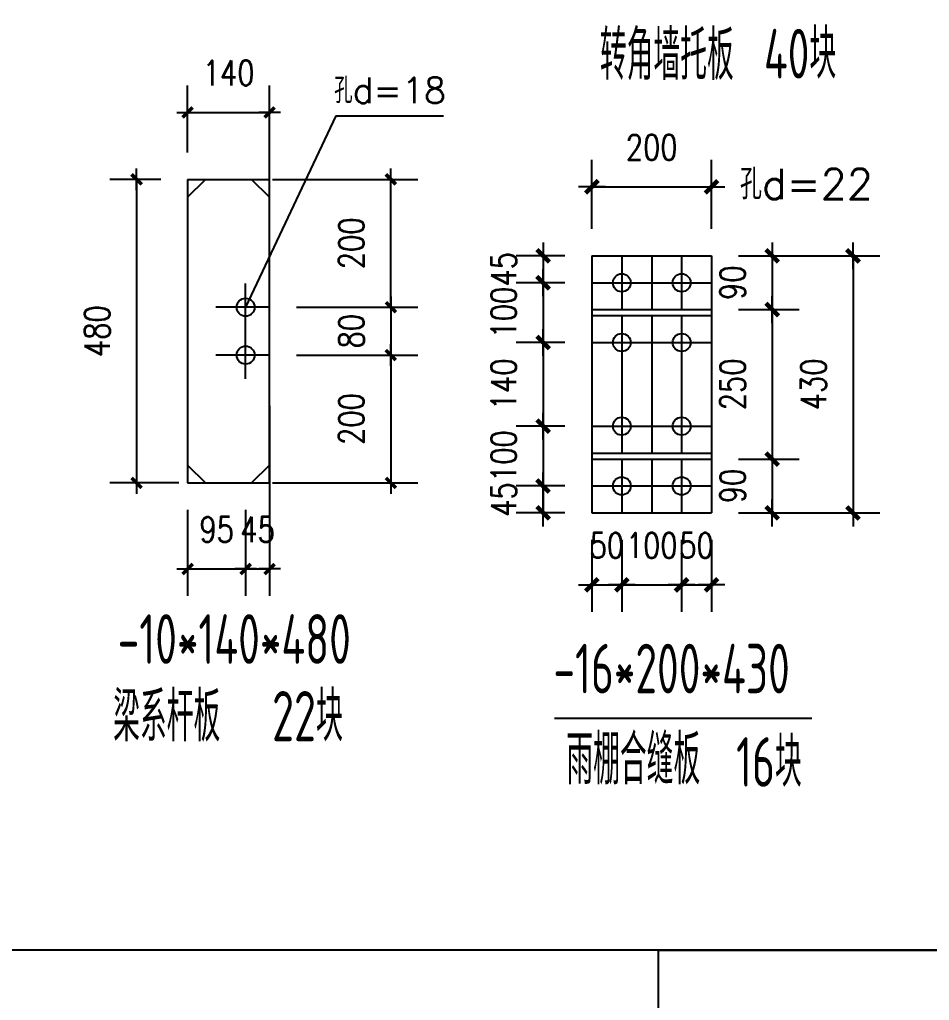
# Model space of a CAD drawing. Header units: millimetres. Extents: x 2451220 to 4527627, y -5186613 to -1639140.
# Drawn here: x 2464344 to 2467387, y -1697136 to -1693855 of the extents above; entities that cross this region are included whole.
import ezdxf

# ---------------------------------------------------------------- set-up
doc = ezdxf.new("R2010")
doc.units = ezdxf.units.MM
doc.header["$LTSCALE"] = 1000
doc.header["$PDMODE"] = 34
doc.linetypes.add('CENTER', pattern=[50.8, 31.75, -6.35, 6.35, -6.35])
doc.layers.add('轴线层', color=1, linetype='CENTER', lineweight=15)
doc.layers.add('钢架', color=7, linetype='Continuous', lineweight=25)
doc.styles.add('DIM_FONT', font='simplex.shx', dxfattribs={"width": 0.8, "bigfont": 'hztxt.shx'})
doc.styles.add('hz', font='gbenor.shx', dxfattribs={"width": 0.75, "height": 100, "bigfont": 'gbcbig.shx'})
doc.styles.get("Standard").update_dxf_attribs({"font": 'txt', "bigfont": 'gbcbig.shx'})
doc.dimstyles.new('WGH(2)', dxfattribs={"dimscale": 1.2, "dimtxt": 100, "dimasz": 0.5, "dimexe": 75, "dimexo": 75, "dimgap": 75, "dimtad": 1, "dimdec": 0, "dimlfac": 0.5, "dimzin": 0, "dimdsep": 46, "dimtxsty": 'DIM_FONT', "dimblk1": '_DIMX', "dimblk2": '_DIMX', "dimsah": 1, "dimcen": 0.09, "dimclrd": 3, "dimclre": 3, "dimclrt": 7, "dimadec": 0, "dimazin": 0, "dimtfac": 1, "dimtdec": 0, "dimtix": 1, "dimtmove": 2, "dimatfit": 3, "dimldrblk": '_DIMX', "dimfxl": 1, "dimtolj": 1, "dimtzin": 0, "dimarcsym": 0})

# ---------------------------------------------------------------- blocks, each defined once
blk = doc.blocks.new('_DIMX')
blk.add_line((-150, 0), (150, 0))
at = {"const_width": 50}
blk.add_lwpolyline([(-70, -70), (70, 70)], dxfattribs=at)
blk = doc.blocks.new('*D182')
at = {"color": 3, "lineweight": -2}
for p, q in [((2464815.7, -1694389.1), (2464644.9, -1694389.1)), ((2464734.9, -1694389.3), (2464734.9, -1695404.5)), ((2464875.7, -1695404.7), (2464644.9, -1695404.7))]:
    blk.add_line(p, q, dxfattribs=at)
at = {"layer": 'Defpoints', "color": 0}
for p in [(2464905.7, -1694389.1), (2464734.9, -1695404.7), (2464965.7, -1695404.7)]:
    blk.add_point(p, dxfattribs=at)
at = {"color": 3, "lineweight": -2, "xscale": 0.24, "yscale": 0.24, "zscale": 0.24}
for p, rotation in [((2464734.9, -1694389.1), 90), ((2464734.9, -1695404.7), 270)]:
    blk.add_blockref('_DIMX', p, dxfattribs=dict(at, rotation=rotation))
at = {"color": 7, "insert": (2464602.9, -1694896.9), "char_height": 84, "attachment_point": 5, "rotation": 90, "style": 'DIM_FONT'}
blk.add_mtext('\\A1;480', dxfattribs=at)
blk = doc.blocks.new('*D183')
at = {"color": 3, "lineweight": -2}
for p, q in [((2464905.7, -1695494.7), (2464905.7, -1695782.5)), ((2465099.7, -1695494.7), (2465099.7, -1695782.5)), ((2464905.4, -1695692.5), (2464905.2, -1695692.5)), ((2464905.7, -1695692.5), (2465099.7, -1695692.5)), ((2465099.9, -1695692.5), (2465100.1, -1695692.5))]:
    blk.add_line(p, q, dxfattribs=at)
at = {"layer": 'Defpoints', "color": 0}
for p in [(2464905.7, -1695404.7), (2465099.7, -1695404.7), (2465099.7, -1695692.5)]:
    blk.add_point(p, dxfattribs=at)
at = {"color": 3, "lineweight": -2, "xscale": 0.24, "yscale": 0.24, "zscale": 0.24}
blk.add_blockref('_DIMX', (2464905.7, -1695692.5), dxfattribs=at)
at = {"color": 3, "lineweight": -2, "xscale": 0.24, "yscale": 0.24, "zscale": 0.24, "rotation": 180}
blk.add_blockref('_DIMX', (2465099.7, -1695692.5), dxfattribs=at)
at = {"color": 7, "insert": (2465002.7, -1695560.5), "char_height": 84, "attachment_point": 5, "style": 'DIM_FONT'}
blk.add_mtext('\\A1;95', dxfattribs=at)
blk = doc.blocks.new('*D1397')
at = {"color": 3, "lineweight": -2}
for p, q in [((2465269.7, -1694816.9), (2465675.4, -1694816.9)), ((2465585.4, -1694816.7), (2465585.4, -1694816.4)), ((2465585.4, -1694816.9), (2465585.4, -1694976.9)), ((2465269.7, -1694976.9), (2465675.4, -1694976.9)), ((2465585.4, -1694977.1), (2465585.4, -1694977.4))]:
    blk.add_line(p, q, dxfattribs=at)
at = {"layer": 'Defpoints', "color": 0}
for p in [(2465179.7, -1694816.9), (2465179.7, -1694976.9), (2465585.4, -1694976.9)]:
    blk.add_point(p, dxfattribs=at)
at = {"color": 3, "lineweight": -2, "xscale": 0.24, "yscale": 0.24, "zscale": 0.24}
for p, rotation in [((2465585.4, -1694816.9), 270), ((2465585.4, -1694976.9), 90)]:
    blk.add_blockref('_DIMX', p, dxfattribs=dict(at, rotation=rotation))
at = {"color": 7, "insert": (2465453.4, -1694896.9), "char_height": 84, "attachment_point": 5, "rotation": 90, "style": 'DIM_FONT'}
blk.add_mtext('\\A1;80', dxfattribs=at)
blk = doc.blocks.new('*D184')
at = {"color": 3, "lineweight": -2}
for p, q in [((2465459.7, -1694976.9), (2465675.4, -1694976.9)), ((2465585.4, -1694977.1), (2465585.4, -1695404.5)), ((2465189.7, -1695404.7), (2465675.4, -1695404.7))]:
    blk.add_line(p, q, dxfattribs=at)
at = {"layer": 'Defpoints', "color": 0}
for p in [(2465369.7, -1694976.9), (2465099.7, -1695404.7), (2465585.4, -1695404.7)]:
    blk.add_point(p, dxfattribs=at)
at = {"color": 3, "lineweight": -2, "xscale": 0.24, "yscale": 0.24, "zscale": 0.24}
for p, rotation in [((2465585.4, -1694976.9), 90), ((2465585.4, -1695404.7), 270)]:
    blk.add_blockref('_DIMX', p, dxfattribs=dict(at, rotation=rotation))
at = {"color": 7, "insert": (2465453.4, -1695190.8), "char_height": 84, "attachment_point": 5, "rotation": 90, "style": 'DIM_FONT'}
blk.add_mtext('\\A1;200', dxfattribs=at)
blk = doc.blocks.new('*D185')
at = {"color": 3, "lineweight": -2}
for p, q in [((2464905.7, -1694299.1), (2464905.7, -1694074.9)), ((2465179.7, -1694619.1), (2465179.7, -1694074.9)), ((2464905.4, -1694164.9), (2464905.2, -1694164.9)), ((2464905.7, -1694164.9), (2465179.7, -1694164.9)), ((2465179.9, -1694164.9), (2465180.1, -1694164.9))]:
    blk.add_line(p, q, dxfattribs=at)
at = {"layer": 'Defpoints', "color": 0}
for p in [(2465179.7, -1694164.9), (2464905.7, -1694389.1), (2465179.7, -1694709.1)]:
    blk.add_point(p, dxfattribs=at)
at = {"color": 3, "lineweight": -2, "xscale": 0.24, "yscale": 0.24, "zscale": 0.24}
blk.add_blockref('_DIMX', (2464905.7, -1694164.9), dxfattribs=at)
at = {"color": 3, "lineweight": -2, "xscale": 0.24, "yscale": 0.24, "zscale": 0.24, "rotation": 180}
blk.add_blockref('_DIMX', (2465179.7, -1694164.9), dxfattribs=at)
at = {"color": 7, "insert": (2465042.7, -1694032.9), "char_height": 84, "attachment_point": 5, "style": 'DIM_FONT'}
blk.add_mtext('\\A1;140', dxfattribs=at)
blk = doc.blocks.new('*D186')
at = {"color": 3, "lineweight": -2}
for p, q in [((2465189.7, -1694389.1), (2465675.4, -1694389.1)), ((2465585.4, -1694816.7), (2465585.4, -1694389.3)), ((2465459.7, -1694816.9), (2465675.4, -1694816.9))]:
    blk.add_line(p, q, dxfattribs=at)
at = {"layer": 'Defpoints', "color": 0}
for p in [(2465099.7, -1694389.1), (2465585.4, -1694389.1), (2465369.7, -1694816.9)]:
    blk.add_point(p, dxfattribs=at)
at = {"color": 3, "lineweight": -2, "xscale": 0.24, "yscale": 0.24, "zscale": 0.24}
for p, rotation in [((2465585.4, -1694389.1), 90), ((2465585.4, -1694816.9), 270)]:
    blk.add_blockref('_DIMX', p, dxfattribs=dict(at, rotation=rotation))
at = {"color": 7, "insert": (2465453.4, -1694603), "char_height": 84, "attachment_point": 5, "rotation": 90, "style": 'DIM_FONT'}
blk.add_mtext('\\A1;200', dxfattribs=at)
blk = doc.blocks.new('*D187')
at = {"color": 3, "lineweight": -2}
for p, q in [((2465179.7, -1695146.9), (2465179.7, -1695782.5)), ((2465099.7, -1695494.7), (2465099.7, -1695782.5)), ((2465099.4, -1695692.5), (2465099.2, -1695692.5)), ((2465099.7, -1695692.5), (2465179.7, -1695692.5)), ((2465179.9, -1695692.5), (2465180.1, -1695692.5))]:
    blk.add_line(p, q, dxfattribs=at)
at = {"layer": 'Defpoints', "color": 0}
for p in [(2465179.7, -1695056.9), (2465099.7, -1695404.7), (2465179.7, -1695692.5)]:
    blk.add_point(p, dxfattribs=at)
at = {"color": 3, "lineweight": -2, "xscale": 0.24, "yscale": 0.24, "zscale": 0.24}
blk.add_blockref('_DIMX', (2465099.7, -1695692.5), dxfattribs=at)
at = {"color": 3, "lineweight": -2, "xscale": 0.24, "yscale": 0.24, "zscale": 0.24, "rotation": 180}
blk.add_blockref('_DIMX', (2465179.7, -1695692.5), dxfattribs=at)
at = {"color": 7, "insert": (2465139.7, -1695560.5), "char_height": 84, "attachment_point": 5, "style": 'DIM_FONT'}
blk.add_mtext('\\A1;45', dxfattribs=at)
blk = doc.blocks.new('*D1398')
at = {"color": 3, "lineweight": -2}
for p, q in [((2466167.8, -1694644.9), (2466004.6, -1694644.9)), ((2466094.6, -1694644.6), (2466094.6, -1694644.3)), ((2466094.6, -1694644.9), (2466094.6, -1694734.9)), ((2466167.8, -1694734.9), (2466004.6, -1694734.9)), ((2466094.6, -1694735.2), (2466094.6, -1694735.5))]:
    blk.add_line(p, q, dxfattribs=at)
at = {"layer": 'Defpoints', "color": 0}
for p in [(2466257.8, -1694644.9), (2466094.6, -1694734.9), (2466257.8, -1694734.9)]:
    blk.add_point(p, dxfattribs=at)
at = {"color": 3, "lineweight": -2, "xscale": 0.3, "yscale": 0.3, "zscale": 0.3}
for p, rotation in [((2466094.6, -1694644.9), 270), ((2466094.6, -1694734.9), 90)]:
    blk.add_blockref('_DIMX', p, dxfattribs=dict(at, rotation=rotation))
at = {"color": 7, "insert": (2465962.6, -1694689.9), "char_height": 84, "attachment_point": 5, "rotation": 90, "style": 'DIM_FONT'}
blk.add_mtext('\\A1;45', dxfattribs=at)
blk = doc.blocks.new('*D1399')
at = {"color": 3, "lineweight": -2}
for p, q in [((2466167.8, -1694734.9), (2466004.6, -1694734.9)), ((2466094.6, -1694734.6), (2466094.6, -1694734.3)), ((2466094.6, -1694734.9), (2466094.6, -1694934.9)), ((2466167.8, -1694934.9), (2466004.6, -1694934.9)), ((2466094.6, -1694935.2), (2466094.6, -1694935.5))]:
    blk.add_line(p, q, dxfattribs=at)
at = {"layer": 'Defpoints', "color": 0}
for p in [(2466257.8, -1694734.9), (2466094.6, -1694934.9), (2466257.8, -1694934.9)]:
    blk.add_point(p, dxfattribs=at)
at = {"color": 3, "lineweight": -2, "xscale": 0.3, "yscale": 0.3, "zscale": 0.3}
for p, rotation in [((2466094.6, -1694734.9), 270), ((2466094.6, -1694934.9), 90)]:
    blk.add_blockref('_DIMX', p, dxfattribs=dict(at, rotation=rotation))
at = {"color": 7, "insert": (2465962.6, -1694834.9), "char_height": 84, "attachment_point": 5, "rotation": 90, "style": 'DIM_FONT'}
blk.add_mtext('\\A1;100', dxfattribs=at)
blk = doc.blocks.new('*D1400')
at = {"color": 3, "lineweight": -2}
for p, q in [((2466094.6, -1694934.6), (2466094.6, -1694934.3)), ((2466167.8, -1694934.9), (2466004.6, -1694934.9)), ((2466094.6, -1694934.9), (2466094.6, -1695214.9)), ((2466167.8, -1695214.9), (2466004.6, -1695214.9)), ((2466094.6, -1695215.2), (2466094.6, -1695215.5))]:
    blk.add_line(p, q, dxfattribs=at)
at = {"layer": 'Defpoints', "color": 0}
for p in [(2466257.8, -1694934.9), (2466094.6, -1695214.9), (2466257.8, -1695214.9)]:
    blk.add_point(p, dxfattribs=at)
at = {"color": 3, "lineweight": -2, "xscale": 0.3, "yscale": 0.3, "zscale": 0.3}
for p, rotation in [((2466094.6, -1694934.9), 270), ((2466094.6, -1695214.9), 90)]:
    blk.add_blockref('_DIMX', p, dxfattribs=dict(at, rotation=rotation))
at = {"color": 7, "insert": (2465962.6, -1695074.9), "char_height": 84, "attachment_point": 5, "rotation": 90, "style": 'DIM_FONT'}
blk.add_mtext('\\A1;140', dxfattribs=at)
blk = doc.blocks.new('*D1401')
at = {"color": 3, "lineweight": -2}
for p, q in [((2466167.8, -1695214.9), (2466004.6, -1695214.9)), ((2466094.6, -1695214.6), (2466094.6, -1695214.3)), ((2466094.6, -1695214.9), (2466094.6, -1695414.9)), ((2466167.8, -1695414.9), (2466004.6, -1695414.9)), ((2466094.6, -1695415.2), (2466094.6, -1695415.5))]:
    blk.add_line(p, q, dxfattribs=at)
at = {"layer": 'Defpoints', "color": 0}
for p in [(2466257.8, -1695214.9), (2466094.6, -1695414.9), (2466257.8, -1695414.9)]:
    blk.add_point(p, dxfattribs=at)
at = {"color": 3, "lineweight": -2, "xscale": 0.3, "yscale": 0.3, "zscale": 0.3}
for p, rotation in [((2466094.6, -1695214.9), 270), ((2466094.6, -1695414.9), 90)]:
    blk.add_blockref('_DIMX', p, dxfattribs=dict(at, rotation=rotation))
at = {"color": 7, "insert": (2465962.6, -1695314.9), "char_height": 84, "attachment_point": 5, "rotation": 90, "style": 'DIM_FONT'}
blk.add_mtext('\\A1;100', dxfattribs=at)
blk = doc.blocks.new('*D1402')
at = {"color": 3, "lineweight": -2}
for p, q in [((2466167.8, -1695414.9), (2466004.6, -1695414.9)), ((2466094.6, -1695414.6), (2466094.6, -1695414.3)), ((2466094.6, -1695414.9), (2466094.6, -1695504.9)), ((2466167.8, -1695504.9), (2466004.6, -1695504.9)), ((2466094.6, -1695505.2), (2466094.6, -1695505.5))]:
    blk.add_line(p, q, dxfattribs=at)
at = {"layer": 'Defpoints', "color": 0}
for p in [(2466257.8, -1695414.9), (2466094.6, -1695504.9), (2466257.8, -1695504.9)]:
    blk.add_point(p, dxfattribs=at)
at = {"color": 3, "lineweight": -2, "xscale": 0.3, "yscale": 0.3, "zscale": 0.3}
for p, rotation in [((2466094.6, -1695414.9), 270), ((2466094.6, -1695504.9), 90)]:
    blk.add_blockref('_DIMX', p, dxfattribs=dict(at, rotation=rotation))
at = {"color": 7, "insert": (2465962.6, -1695459.9), "char_height": 84, "attachment_point": 5, "rotation": 90, "style": 'DIM_FONT'}
blk.add_mtext('\\A1;45', dxfattribs=at)
blk = doc.blocks.new('*D1403')
at = {"color": 3, "lineweight": -2}
for p, q in [((2466747.8, -1694644.9), (2466950.7, -1694644.9)), ((2466860.7, -1694644.6), (2466860.7, -1694644.3)), ((2466860.7, -1694644.9), (2466860.7, -1694824.9)), ((2466747.8, -1694824.9), (2466950.7, -1694824.9)), ((2466860.7, -1694825.2), (2466860.7, -1694825.5))]:
    blk.add_line(p, q, dxfattribs=at)
at = {"layer": 'Defpoints', "color": 0}
for p in [(2466657.8, -1694644.9), (2466657.8, -1694824.9), (2466860.7, -1694824.9)]:
    blk.add_point(p, dxfattribs=at)
at = {"color": 3, "lineweight": -2, "xscale": 0.3, "yscale": 0.3, "zscale": 0.3}
for p, rotation in [((2466860.7, -1694644.9), 270), ((2466860.7, -1694824.9), 90)]:
    blk.add_blockref('_DIMX', p, dxfattribs=dict(at, rotation=rotation))
at = {"color": 7, "insert": (2466728.7, -1694734.9), "char_height": 84, "attachment_point": 5, "rotation": 90, "style": 'DIM_FONT'}
blk.add_mtext('\\A1;90', dxfattribs=at)
blk = doc.blocks.new('*D1404')
at = {"color": 3, "lineweight": -2}
for p, q in [((2466747.8, -1694824.9), (2466950.7, -1694824.9)), ((2466860.7, -1694825.2), (2466860.7, -1695324.6)), ((2466747.8, -1695324.9), (2466950.7, -1695324.9))]:
    blk.add_line(p, q, dxfattribs=at)
at = {"layer": 'Defpoints', "color": 0}
for p in [(2466657.8, -1694824.9), (2466657.8, -1695324.9), (2466860.7, -1695324.9)]:
    blk.add_point(p, dxfattribs=at)
at = {"color": 3, "lineweight": -2, "xscale": 0.3, "yscale": 0.3, "zscale": 0.3}
for p, rotation in [((2466860.7, -1694824.9), 90), ((2466860.7, -1695324.9), 270)]:
    blk.add_blockref('_DIMX', p, dxfattribs=dict(at, rotation=rotation))
at = {"color": 7, "insert": (2466728.7, -1695074.9), "char_height": 84, "attachment_point": 5, "rotation": 90, "style": 'DIM_FONT'}
blk.add_mtext('\\A1;250', dxfattribs=at)
blk = doc.blocks.new('*D1405')
at = {"color": 3, "lineweight": -2}
for p, q in [((2466747.8, -1695324.9), (2466950.7, -1695324.9)), ((2466860.7, -1695324.6), (2466860.7, -1695324.3)), ((2466860.7, -1695324.9), (2466860.7, -1695504.9)), ((2466747.8, -1695504.9), (2466950.7, -1695504.9)), ((2466860.7, -1695505.2), (2466860.7, -1695505.5))]:
    blk.add_line(p, q, dxfattribs=at)
at = {"layer": 'Defpoints', "color": 0}
for p in [(2466657.8, -1695324.9), (2466657.8, -1695504.9), (2466860.7, -1695504.9)]:
    blk.add_point(p, dxfattribs=at)
at = {"color": 3, "lineweight": -2, "xscale": 0.3, "yscale": 0.3, "zscale": 0.3}
for p, rotation in [((2466860.7, -1695324.9), 270), ((2466860.7, -1695504.9), 90)]:
    blk.add_blockref('_DIMX', p, dxfattribs=dict(at, rotation=rotation))
at = {"color": 7, "insert": (2466728.7, -1695414.9), "char_height": 84, "attachment_point": 5, "rotation": 90, "style": 'DIM_FONT'}
blk.add_mtext('\\A1;90', dxfattribs=at)
blk = doc.blocks.new('*D1406')
at = {"color": 3, "lineweight": -2}
for p, q in [((2466257.8, -1694554.9), (2466257.8, -1694323.8)), ((2466657.8, -1694554.9), (2466657.8, -1694323.8)), ((2466258.1, -1694413.8), (2466657.5, -1694413.8))]:
    blk.add_line(p, q, dxfattribs=at)
at = {"layer": 'Defpoints', "color": 0}
for p in [(2466657.8, -1694413.8), (2466257.8, -1694644.9), (2466657.8, -1694644.9)]:
    blk.add_point(p, dxfattribs=at)
at = {"color": 3, "lineweight": -2, "xscale": 0.3, "yscale": 0.3, "zscale": 0.3, "rotation": 180}
blk.add_blockref('_DIMX', (2466257.8, -1694413.8), dxfattribs=at)
at = {"color": 3, "lineweight": -2, "xscale": 0.3, "yscale": 0.3, "zscale": 0.3}
blk.add_blockref('_DIMX', (2466657.8, -1694413.8), dxfattribs=at)
at = {"color": 7, "insert": (2466457.8, -1694281.8), "char_height": 84, "attachment_point": 5, "style": 'DIM_FONT'}
blk.add_mtext('\\A1;200', dxfattribs=at)
blk = doc.blocks.new('*D1407')
at = {"color": 3, "lineweight": -2}
for p, q in [((2466257.8, -1695594.9), (2466257.8, -1695835.8)), ((2466357.8, -1695594.9), (2466357.8, -1695835.8)), ((2466257.5, -1695745.8), (2466257.2, -1695745.8)), ((2466257.8, -1695745.8), (2466357.8, -1695745.8)), ((2466358.1, -1695745.8), (2466358.4, -1695745.8))]:
    blk.add_line(p, q, dxfattribs=at)
at = {"layer": 'Defpoints', "color": 0}
for p in [(2466257.8, -1695504.9), (2466357.8, -1695504.9), (2466357.8, -1695745.8)]:
    blk.add_point(p, dxfattribs=at)
at = {"color": 3, "lineweight": -2, "xscale": 0.3, "yscale": 0.3, "zscale": 0.3}
blk.add_blockref('_DIMX', (2466257.8, -1695745.8), dxfattribs=at)
at = {"color": 3, "lineweight": -2, "xscale": 0.3, "yscale": 0.3, "zscale": 0.3, "rotation": 180}
blk.add_blockref('_DIMX', (2466357.8, -1695745.8), dxfattribs=at)
at = {"color": 7, "insert": (2466307.8, -1695613.8), "char_height": 84, "attachment_point": 5, "style": 'DIM_FONT'}
blk.add_mtext('\\A1;50', dxfattribs=at)
blk = doc.blocks.new('*D1408')
at = {"color": 3, "lineweight": -2}
for p, q in [((2466357.8, -1695594.9), (2466357.8, -1695835.8)), ((2466557.8, -1695594.9), (2466557.8, -1695835.8)), ((2466357.5, -1695745.8), (2466357.2, -1695745.8)), ((2466357.8, -1695745.8), (2466557.8, -1695745.8)), ((2466558.1, -1695745.8), (2466558.4, -1695745.8))]:
    blk.add_line(p, q, dxfattribs=at)
at = {"layer": 'Defpoints', "color": 0}
for p in [(2466357.8, -1695504.9), (2466557.8, -1695504.9), (2466557.8, -1695745.8)]:
    blk.add_point(p, dxfattribs=at)
at = {"color": 3, "lineweight": -2, "xscale": 0.3, "yscale": 0.3, "zscale": 0.3}
blk.add_blockref('_DIMX', (2466357.8, -1695745.8), dxfattribs=at)
at = {"color": 3, "lineweight": -2, "xscale": 0.3, "yscale": 0.3, "zscale": 0.3, "rotation": 180}
blk.add_blockref('_DIMX', (2466557.8, -1695745.8), dxfattribs=at)
at = {"color": 7, "insert": (2466457.8, -1695613.8), "char_height": 84, "attachment_point": 5, "style": 'DIM_FONT'}
blk.add_mtext('\\A1;100', dxfattribs=at)
blk = doc.blocks.new('*D1409')
at = {"color": 3, "lineweight": -2}
for p, q in [((2466557.8, -1695594.9), (2466557.8, -1695835.8)), ((2466657.8, -1695594.9), (2466657.8, -1695835.8)), ((2466557.5, -1695745.8), (2466557.2, -1695745.8)), ((2466557.8, -1695745.8), (2466657.8, -1695745.8)), ((2466658.1, -1695745.8), (2466658.4, -1695745.8))]:
    blk.add_line(p, q, dxfattribs=at)
at = {"layer": 'Defpoints', "color": 0}
for p in [(2466557.8, -1695504.9), (2466657.8, -1695504.9), (2466657.8, -1695745.8)]:
    blk.add_point(p, dxfattribs=at)
at = {"color": 3, "lineweight": -2, "xscale": 0.3, "yscale": 0.3, "zscale": 0.3}
blk.add_blockref('_DIMX', (2466557.8, -1695745.8), dxfattribs=at)
at = {"color": 3, "lineweight": -2, "xscale": 0.3, "yscale": 0.3, "zscale": 0.3, "rotation": 180}
blk.add_blockref('_DIMX', (2466657.8, -1695745.8), dxfattribs=at)
at = {"color": 7, "insert": (2466607.8, -1695613.8), "char_height": 84, "attachment_point": 5, "style": 'DIM_FONT'}
blk.add_mtext('\\A1;50', dxfattribs=at)
blk = doc.blocks.new('*D1410')
at = {"color": 3, "lineweight": -2}
for p, q in [((2466747.8, -1694644.9), (2467221.1, -1694644.9)), ((2467131.1, -1694645.2), (2467131.1, -1695504.6)), ((2466747.8, -1695504.9), (2467221.1, -1695504.9))]:
    blk.add_line(p, q, dxfattribs=at)
at = {"layer": 'Defpoints', "color": 0}
for p in [(2466657.8, -1694644.9), (2466657.8, -1695504.9), (2467131.1, -1695504.9)]:
    blk.add_point(p, dxfattribs=at)
at = {"color": 3, "lineweight": -2, "xscale": 0.3, "yscale": 0.3, "zscale": 0.3}
for p, rotation in [((2467131.1, -1694644.9), 90), ((2467131.1, -1695504.9), 270)]:
    blk.add_blockref('_DIMX', p, dxfattribs=dict(at, rotation=rotation))
at = {"color": 7, "insert": (2466999.1, -1695074.9), "char_height": 84, "attachment_point": 5, "rotation": 90, "style": 'DIM_FONT'}
blk.add_mtext('\\A1;430', dxfattribs=at)

msp = doc.modelspace()

# ---------------------------------------------------------------- linework, layer by layer
for p, q in [((2465401.3, -1694176), (2465099.7, -1694816.9)), ((2465401.3, -1694176), (2465761.3, -1694176)), ((2464905.7, -1694389.1), (2464905.7, -1695404.7)), ((2464905.7, -1694389.1), (2465179.6, -1694389.1)), ((2464905.7, -1694449.1), (2464965.7, -1694389.1)), ((2465179.6, -1694449.1), (2465119.6, -1694389.1)), ((2465179.7, -1695404.6), (2465179.7, -1694389.2)), ((2466257.8, -1694644.9), (2466257.8, -1695504.9)), ((2466257.8, -1694644.9), (2466657.8, -1694644.9)), ((2466357.8, -1694644.9), (2466357.8, -1694824.9)), ((2466457.8, -1694644.9), (2466457.8, -1694824.9)), ((2466557.8, -1694644.9), (2466557.8, -1694824.9)), ((2466657.8, -1694644.9), (2466657.8, -1695504.9)), ((2465099.7, -1695056.9), (2465099.7, -1694736.9)), ((2466257.8, -1694734.9), (2466657.8, -1694734.9)), ((2465179.7, -1694816.9), (2464999.7, -1694816.9)), ((2466257.8, -1694824.9), (2466657.8, -1694824.9)), ((2466257.8, -1694844.9), (2466657.8, -1694844.9)), ((2466357.8, -1694844.9), (2466357.8, -1695304.9)), ((2466457.8, -1694844.9), (2466457.8, -1695304.9)), ((2466557.8, -1694844.9), (2466557.8, -1695304.9)), ((2466257.8, -1694934.9), (2466657.8, -1694934.9)), ((2465179.7, -1694976.9), (2464999.7, -1694976.9)), ((2466257.8, -1695214.9), (2466657.8, -1695214.9)), ((2466257.8, -1695304.9), (2466657.8, -1695304.9)), ((2466257.8, -1695324.9), (2466657.8, -1695324.9)), ((2466357.8, -1695324.9), (2466357.8, -1695504.9)), ((2466457.8, -1695324.9), (2466457.8, -1695504.9)), ((2466557.8, -1695324.9), (2466557.8, -1695504.9)), ((2464905.7, -1695344.7), (2464965.7, -1695404.7)), ((2465179.6, -1695344.7), (2465119.6, -1695404.7)), ((2464905.7, -1695404.7), (2465179.6, -1695404.7)), ((2466257.8, -1695414.9), (2466657.8, -1695414.9)), ((2466257.8, -1695504.9), (2466657.8, -1695504.9)), ((2466133, -1696192.2), (2466993.3, -1696192.2))]:
    msp.add_line(p, q)
for points in [[(2457524.9, -1687020.3), (2470916.5, -1687020.3), (2470916.5, -1696967.7), (2457524.9, -1696967.7)], [(2466480, -1696967.7), (2474703, -1696967.7), (2474703, -1703288.1), (2466480, -1703288.1)]]:
    msp.add_lwpolyline(points, close=True)
for centre in [(2466357.8, -1694734.9), (2466557.8, -1694734.9), (2465099.7, -1694816.9), (2466357.8, -1694934.9), (2466557.8, -1694934.9), (2465099.7, -1694976.9), (2466357.8, -1695214.9), (2466557.8, -1695214.9), (2466357.8, -1695414.9), (2466557.8, -1695414.9)]:
    msp.add_circle(centre, 30)
for centre, start, end in [((2465179.6, -1694389.2), 0, 90), ((2465179.6, -1695404.6), 270, 0)]:
    msp.add_arc(centre, 0.1, start, end)

# ---------------------------------------------------------------- texts
at = {"layer": '轴线层', "color": 0, "linetype": 'ByBlock', "attachment_point": 1}
for s, insert, char_height, own_width in [('孔d=18', (2465395.6, -1694048.4), 85.75, 1054.72), ('孔d=22', (2466753, -1694353.9), 101.92, 1253.61)]:
    msp.add_mtext_dynamic_manual_height_columns(s, width=1506.743, gutter_width=12.5, heights=[336], dxfattribs=dict(at, insert=insert, char_height=char_height)).dxf.set("width", own_width)
at = {"layer": '钢架', "style": 'hz', "width": 0.75}
msp.add_text('梁系杆板', height=165.89, dxfattribs=at).set_placement((2464656.6, -1696269.7))
at = {"layer": '钢架', "insert": (2466284.5, -1693890.6), "char_height": 165.89, "attachment_point": 1, "style": 'hz'}
msp.add_mtext_dynamic_manual_height_columns('转角墙托板', width=1506.743, gutter_width=12.5, heights=[336], dxfattribs=at).dxf.set("width", 679.848)
at = {"layer": '钢架', "attachment_point": 1, "style": 'hz'}
for s, insert, char_height, width in [('40块', (2466833, -1693885.6), 165.89, 688.503), ('-10*140*480', (2464672, -1695844), 165.888, 813.541), ('-16*200*430', (2466129.2, -1695942.8), 165.888, 813.541), ('雨棚合缝板', (2466172.3, -1696247), 165.89, 813.541), ('16块', (2466740.2, -1696255.1), 165.89, 813.541)]:
    msp.add_mtext(s, dxfattribs=dict(at, insert=insert, char_height=char_height, width=width))
at = {"layer": '钢架', "lineweight": 13, "insert": (2465188.1, -1696100.8), "char_height": 168, "width": 688.503, "attachment_point": 1, "style": 'hz'}
msp.add_mtext('22块', dxfattribs=at)

# ---------------------------------------------------------------- dimensions: what is measured, and where the dimension line sits
for base, p1, p2, text, picture, middle in [((2465179.7, -1694164.9), (2464905.7, -1694389.1), (2465179.7, -1694709.1), '140', '*D185', (2465042.7, -1694032.9)), ((2465179.7, -1695692.5), (2465099.7, -1695404.7), (2465179.7, -1695056.9), '45', '*D187', (2465139.7, -1695560.5)), ((2465099.7, -1695692.5), (2464905.7, -1695404.7), (2465099.7, -1695404.7), '95', '*D183', (2465002.7, -1695560.5))]:
    dim = msp.add_linear_dim(base=base, p1=p1, p2=p2, text=text, dimstyle='WGH(2)', override={"dimtxt": 70, "dimasz": 0.2})
    dim.commit()
    dim.dimension.update_dxf_attribs({"geometry": picture, "text_midpoint": middle})
for base, p1, p2, picture, middle in [((2466657.8, -1694413.8), (2466257.8, -1694644.9), (2466657.8, -1694644.9), '*D1406', (2466457.8, -1694281.8)), ((2466357.8, -1695745.8), (2466257.8, -1695504.9), (2466357.8, -1695504.9), '*D1407', (2466307.8, -1695613.8)), ((2466557.8, -1695745.8), (2466357.8, -1695504.9), (2466557.8, -1695504.9), '*D1408', (2466457.8, -1695613.8)), ((2466657.8, -1695745.8), (2466557.8, -1695504.9), (2466657.8, -1695504.9), '*D1409', (2466607.8, -1695613.8))]:
    dim = msp.add_linear_dim(base=base, p1=p1, p2=p2, dimstyle='WGH(2)', override={"dimtxt": 70, "dimasz": 0.25})
    dim.commit()
    dim.dimension.update_dxf_attribs({"geometry": picture, "text_midpoint": middle})
for base, p1, p2, angle, text, picture, middle in [((2464734.9, -1695404.7), (2464905.7, -1694389.1), (2464965.7, -1695404.7), 90, '480', '*D182', (2464602.9, -1694896.9)), ((2465585.4, -1694389.1), (2465369.7, -1694816.9), (2465099.7, -1694389.1), 270, '200', '*D186', (2465453.4, -1694603)), ((2465585.4, -1695404.7), (2465369.7, -1694976.9), (2465099.7, -1695404.7), 90, '200', '*D184', (2465453.4, -1695190.8))]:
    dim = msp.add_linear_dim(base=base, p1=p1, p2=p2, angle=angle, text=text, dimstyle='WGH(2)', override={"dimtxt": 70, "dimasz": 0.2})
    dim.commit()
    dim.dimension.update_dxf_attribs({"geometry": picture, "text_midpoint": middle})
for base, p1, p2, override, picture, middle in [((2466094.6, -1694734.9), (2466257.8, -1694644.9), (2466257.8, -1694734.9), {"dimtxt": 70, "dimasz": 0.25}, '*D1398', (2465962.6, -1694689.9)), ((2466860.7, -1694824.9), (2466657.8, -1694644.9), (2466657.8, -1694824.9), {"dimtxt": 70, "dimasz": 0.25}, '*D1403', (2466728.7, -1694734.9)), ((2467131.1, -1695504.9), (2466657.8, -1694644.9), (2466657.8, -1695504.9), {"dimtxt": 70, "dimasz": 0.25}, '*D1410', (2466999.1, -1695074.9)), ((2466094.6, -1694934.9), (2466257.8, -1694734.9), (2466257.8, -1694934.9), {"dimtxt": 70, "dimasz": 0.25}, '*D1399', (2465962.6, -1694834.9)), ((2465585.4, -1694976.9), (2465179.7, -1694816.9), (2465179.7, -1694976.9), {"dimtxt": 70, "dimasz": 0.2}, '*D1397', (2465453.4, -1694896.9)), ((2466860.7, -1695324.9), (2466657.8, -1694824.9), (2466657.8, -1695324.9), {"dimtxt": 70, "dimasz": 0.25}, '*D1404', (2466728.7, -1695074.9)), ((2466094.6, -1695214.9), (2466257.8, -1694934.9), (2466257.8, -1695214.9), {"dimtxt": 70, "dimasz": 0.25}, '*D1400', (2465962.6, -1695074.9)), ((2466094.6, -1695414.9), (2466257.8, -1695214.9), (2466257.8, -1695414.9), {"dimtxt": 70, "dimasz": 0.25}, '*D1401', (2465962.6, -1695314.9)), ((2466860.7, -1695504.9), (2466657.8, -1695324.9), (2466657.8, -1695504.9), {"dimtxt": 70, "dimasz": 0.25}, '*D1405', (2466728.7, -1695414.9)), ((2466094.6, -1695504.9), (2466257.8, -1695414.9), (2466257.8, -1695504.9), {"dimtxt": 70, "dimasz": 0.25}, '*D1402', (2465962.6, -1695459.9))]:
    dim = msp.add_linear_dim(base=base, p1=p1, p2=p2, angle=90, dimstyle='WGH(2)', override=override)
    dim.commit()
    dim.dimension.update_dxf_attribs({"geometry": picture, "text_midpoint": middle})

doc.saveas('drawing.dxf')
